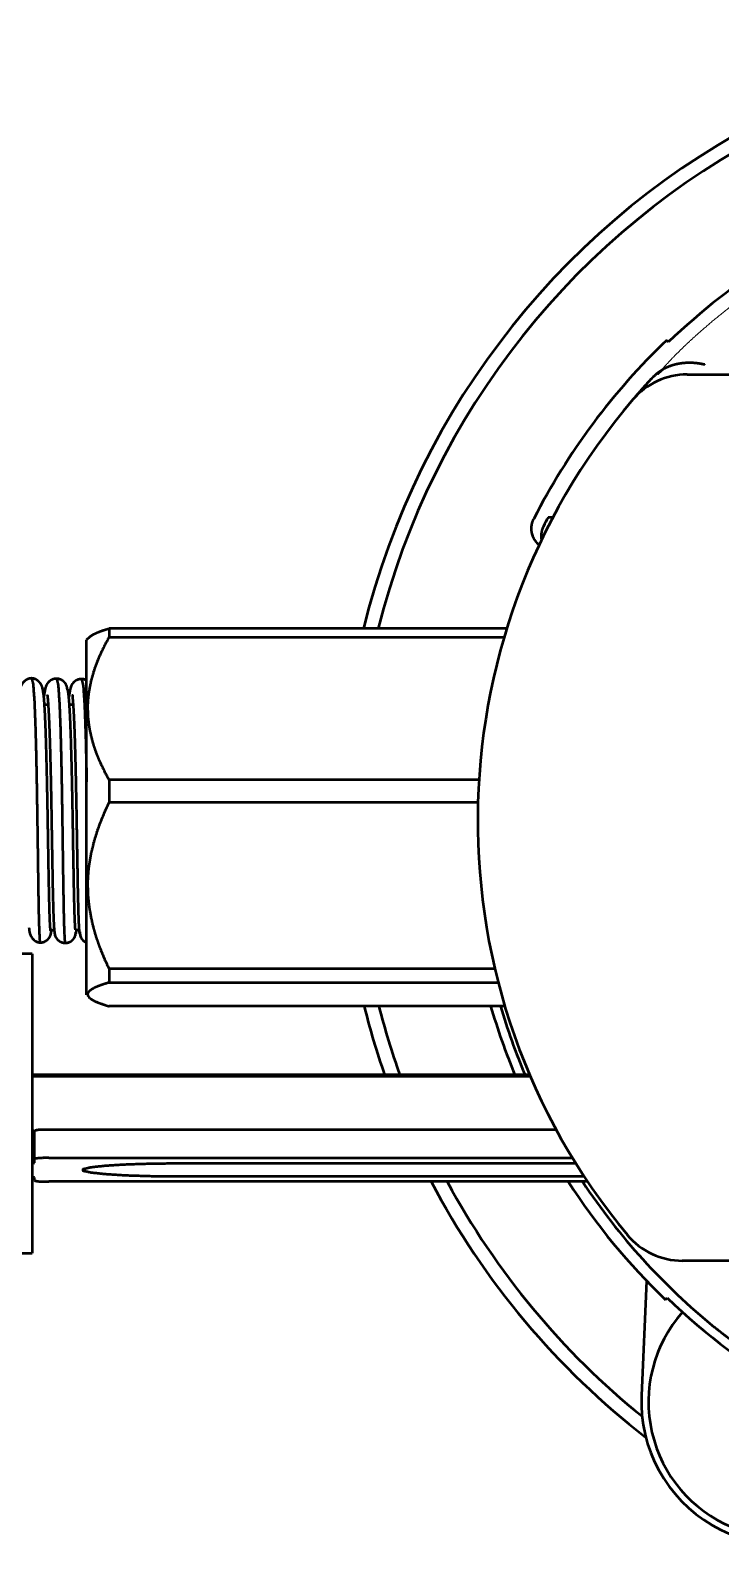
# Paper-space layout 'Layout1' of a CAD drawing. Header units: millimetres. Extents: x 69 to 348, y 30 to 269.
# Drawn here: x 201.75 to 221.08, y 226.58 to 268.98 of the extents above; entities that cross this region are included whole.
import ezdxf

# ---------------------------------------------------------------- set-up
doc = ezdxf.new("R2010")
doc.units = ezdxf.units.MM
doc.layers.add('170', color=7, linetype='Continuous', true_color=0xffffff)

psp = doc.layouts.get("Layout1")

# ---------------------------------------------------------------- linework, layer by layer
at = {"layer": '170', "color": 155, "linetype": 'Continuous', "lineweight": 50}
for p, q in [((219.566, 260.31), (219.616, 260.257)), ((203.405, 251.994), (203.329, 251.918)), ((203.405, 251.994), (203.329, 251.918)), ((215.089, 252.232), (203.956, 252.232)), ((215.089, 252.232), (203.956, 252.232)), ((203.956, 251.991), (215.017, 251.991)), ((203.956, 251.991), (215.017, 251.991)), ((202.252, 250.094), (202.15, 250.094)), ((202.252, 250.094), (202.15, 250.094)), ((202.95, 250.094), (202.848, 250.094)), ((202.95, 250.094), (202.848, 250.094)), ((214.311, 247.992), (203.956, 247.992)), ((214.311, 247.992), (203.956, 247.992)), ((203.956, 247.366), (214.283, 247.366)), ((203.956, 247.366), (214.283, 247.366)), ((202.32, 243.794), (202.421, 243.794)), ((202.32, 243.794), (202.421, 243.794)), ((203.017, 243.794), (203.117, 243.794)), ((203.017, 243.794), (203.117, 243.794)), ((201.802, 243.12), (195.802, 243.12)), ((214.757, 242.704), (203.956, 242.704)), ((214.757, 242.704), (203.956, 242.704)), ((203.956, 242.319), (214.852, 242.319)), ((203.956, 242.319), (214.852, 242.319)), ((215.036, 241.656), (203.956, 241.656)), ((215.036, 241.656), (203.956, 241.656)), ((215.73, 239.734), (201.802, 239.734)), ((215.751, 239.685), (201.802, 239.685)), ((201.87, 237.383), (201.87, 238.181)), ((202.27, 238.209), (216.465, 238.209)), ((201.802, 237.251), (201.87, 237.267)), ((201.87, 237.267), (201.87, 237.383)), ((202.27, 237.411), (216.924, 237.411)), ((205.905, 237.261), (217.017, 237.261)), ((201.87, 236.864), (201.802, 236.879)), ((201.87, 236.772), (201.87, 236.864)), ((217.35, 236.744), (202.27, 236.744)), ((217.257, 236.884), (205.905, 236.884)), ((195.802, 234.74), (201.802, 234.74)), ((219, 233.968), (218.86, 230.753)), ((219.527, 233.44), (219.578, 233.492))]:
    psp.add_line(p, q, dxfattribs=at)
at = {"layer": '170', "color": 155, "linetype": 'Continuous', "lineweight": 13}
psp.add_line((201.87, 237.384), (201.87, 238.182), dxfattribs=at)
at = {"layer": '170', "color": 155, "linetype": 'Continuous', "lineweight": 50}
for centre, radius, start, end in [((232.442, 246.983), 22, 67.1194, 166.1925), ((232.442, 246.983), 21.6, 68.3006, 165.9337), ((232.446, 246.856), 18.552, 110.602, 133.7517), ((232.446, 246.856), 18.625, 133.7517, 153.034), ((220.138, 257.344), 2, 90, 139.5637), ((232.446, 246.856), 18.17, 139.5637, 219.6869), ((232.446, 246.856), 18.29, 152.3507, 153.2354), ((232.442, 246.983), 22, 194.0081, 199.2337), ((232.442, 246.983), 21.6, 194.2725, 199.605), ((232.446, 246.856), 18.552, 196.2786, 202.5763), ((232.446, 246.856), 18.29, 196.5195, 202.9176), ((232.442, 246.983), 22, 207.7331, 232.275), ((232.442, 246.983), 21.6, 208.29, 231.0937), ((232.446, 246.856), 18.625, 212.884, 226.0839), ((232.446, 246.856), 18.29, 213.5652, 230.8417), ((220.002, 236.531), 2, 219.6869, 270), ((232.446, 246.856), 18.552, 226.0839, 253.7517), ((222.856, 230.578), 3.8, 138.5787, 247.4), ((222.856, 230.578), 4, 177.5029, 239.7), ((222.856, 230.578), 4, 239.7, 300.874)]:
    psp.add_arc(centre, radius, start, end, dxfattribs=at)
at = {"layer": '170', "color": 155, "linetype": 'Continuous', "lineweight": 13}
for centre, radius, start, end in [((232.446, 246.856), 18.17, 139.5637, 219.6869), ((222.856, 230.578), 3.8, 138.5787, 247.4)]:
    psp.add_arc(centre, radius, start, end, dxfattribs=at)
psp.add_open_spline([(221.486, 261.349), (221.374, 261.263), (221.264, 261.177), (220.842, 260.836), (220.441, 260.489), (220.251, 260.315), (220.07, 260.146), (219.901, 259.981), (219.745, 259.824), (219.492, 259.556), (219.343, 259.384), (219.319, 259.348), (219.33, 259.349), (219.376, 259.387), (219.454, 259.459), (219.483, 259.486), (219.515, 259.516)], degree=1, knots=[0, 0, 0.043647, 0.087282, 0.255817, 0.42099, 0.50105, 0.578034, 0.651676, 0.720256, 0.834881, 0.905568, 0.919109, 0.922498, 0.941005, 0.973922, 0.986456, 1, 1], dxfattribs=at)
at = {"layer": '170', "color": 155, "linetype": 'Continuous', "lineweight": 50}
for points, knots in [([(220.63, 259.62), (220.604, 259.626), (220.578, 259.631), (220.552, 259.636), (220.525, 259.641), (220.473, 259.65), (220.42, 259.657), (220.316, 259.667), (220.213, 259.67), (220.161, 259.67), (220.11, 259.668), (220.06, 259.665), (220.011, 259.66), (219.913, 259.646), (219.819, 259.627), (219.726, 259.601), (219.636, 259.57), (219.593, 259.552), (219.55, 259.533), (219.508, 259.512), (219.467, 259.491), (219.314, 259.391), (219.178, 259.27)], [0, 0, 0.017141, 0.034246, 0.051403, 0.068622, 0.102819, 0.136732, 0.20381, 0.270086, 0.302964, 0.335531, 0.367736, 0.399622, 0.462552, 0.524579, 0.585947, 0.646913, 0.677245, 0.70733, 0.737146, 0.766746, 0.883612, 1, 1]), ([(218.689, 258.726), (218.758, 258.806), (218.836, 258.894), (218.928, 258.998), (219.034, 259.114), (219.153, 259.243)], [0, 0, 0.151627, 0.321119, 0.520261, 0.746981, 1, 1]), ([(219.153, 259.243), (219.16, 259.251), (219.166, 259.258), (219.173, 259.264), (219.178, 259.27)], [0, 0, 0.264972, 0.525178, 0.774663, 1, 1]), ([(220.138, 259.344), (221.561, 259.344), (223.002, 259.344), (224.467, 259.344), (225.21, 259.344), (226.725, 259.344), (228.287, 259.344), (229.294, 259.344), (229.498, 259.344), (229.704, 259.344), (229.91, 259.344), (230.735, 259.344), (232.391, 259.344), (234.054, 259.344), (234.471, 259.344), (234.884, 259.344), (235.7, 259.344), (237.294, 259.344), (238.847, 259.344), (239.612, 259.344), (240.369, 259.344), (241.117, 259.344), (242.59, 259.344), (244.037, 259.344), (244.753, 259.344)], [0, 0, 0.057785, 0.116328, 0.175845, 0.206055, 0.26761, 0.331068, 0.371954, 0.380263, 0.388618, 0.396987, 0.430507, 0.497772, 0.565347, 0.582268, 0.599059, 0.632206, 0.696978, 0.760085, 0.791133, 0.821889, 0.852289, 0.91212, 0.970916, 1, 1]), ([(216.015, 254.554), (215.975, 254.587), (215.938, 254.624), (215.905, 254.664), (215.875, 254.706), (215.849, 254.752), (215.827, 254.799), (215.817, 254.823), (215.809, 254.847), (215.801, 254.872), (215.795, 254.898), (215.786, 254.949), (215.781, 255.001), (215.78, 255.027), (215.781, 255.053), (215.782, 255.079), (215.785, 255.105), (215.793, 255.156), (215.806, 255.206), (215.824, 255.255), (215.845, 255.302)], [0, 0, 0.062733, 0.125031, 0.187415, 0.250203, 0.312871, 0.375155, 0.406295, 0.437526, 0.468914, 0.500418, 0.563031, 0.625301, 0.656452, 0.687694, 0.719136, 0.750615, 0.813075, 0.87514, 0.937303, 1, 1]), ([(216.115, 255.093), (216.094, 255.045), (216.076, 254.997), (216.064, 254.946), (216.055, 254.895), (216.051, 254.843), (216.052, 254.791), (216.053, 254.766), (216.057, 254.74), (216.061, 254.714), (216.066, 254.689), (216.067, 254.686)], [0, 0, 0.124527, 0.248173, 0.371944, 0.496479, 0.620849, 0.744455, 0.806275, 0.868201, 0.930501, 0.993002, 1, 1]), ([(203.956, 251.991), (203.827, 251.752), (203.71, 251.511), (203.608, 251.266), (203.521, 251.019), (203.451, 250.767), (203.399, 250.513), (203.38, 250.384), (203.367, 250.254), (203.362, 250.188), (203.358, 250.123), (203.356, 250.057), (203.356, 249.992), (203.366, 249.734), (203.398, 249.478), (203.449, 249.224), (203.518, 248.972), (203.56, 248.848), (203.605, 248.723), (203.655, 248.599), (203.709, 248.476), (203.826, 248.232), (203.956, 247.992)], [0, 0, 0.064297, 0.127781, 0.190537, 0.252692, 0.314443, 0.376051, 0.406915, 0.437883, 0.453413, 0.468928, 0.484385, 0.499797, 0.561105, 0.622215, 0.683501, 0.745294, 0.77646, 0.807838, 0.839464, 0.871312, 0.935407, 1, 1]), ([(203.956, 251.991), (203.827, 251.752), (203.71, 251.511), (203.608, 251.266), (203.521, 251.019), (203.451, 250.767), (203.399, 250.513), (203.38, 250.384), (203.367, 250.254), (203.362, 250.188), (203.358, 250.123), (203.356, 250.057), (203.356, 249.992), (203.366, 249.734), (203.398, 249.478), (203.449, 249.224), (203.518, 248.972), (203.56, 248.848), (203.605, 248.723), (203.655, 248.599), (203.709, 248.476), (203.826, 248.232), (203.956, 247.992)], [0, 0, 0.064297, 0.127781, 0.190537, 0.252692, 0.314443, 0.376051, 0.406915, 0.437883, 0.453413, 0.468928, 0.484385, 0.499797, 0.561105, 0.622215, 0.683501, 0.745294, 0.77646, 0.807838, 0.839464, 0.871312, 0.935407, 1, 1]), ([(203.4, 251.988), (203.518, 252.07), (203.56, 252.09), (203.605, 252.111), (203.655, 252.132), (203.709, 252.152), (203.826, 252.192), (203.956, 252.232)], [0, 0, 0.235445, 0.311259, 0.393232, 0.481223, 0.575054, 0.778164, 1, 1]), ([(203.4, 251.988), (203.518, 252.07), (203.56, 252.09), (203.605, 252.111), (203.655, 252.132), (203.709, 252.152), (203.826, 252.192), (203.956, 252.232)], [0, 0, 0.235445, 0.311259, 0.393232, 0.481223, 0.575054, 0.778164, 1, 1]), ([(203.329, 241.971), (203.329, 242.409), (203.329, 243.647), (203.329, 245.466), (203.329, 247.546), (203.329, 249.52), (203.329, 251.04), (203.329, 251.541)], [0, 0, 0.045801, 0.175157, 0.365265, 0.582601, 0.788846, 0.947629, 1, 1]), ([(203.329, 241.971), (203.329, 242.409), (203.329, 243.647), (203.329, 245.466), (203.329, 247.546), (203.329, 249.52), (203.329, 251.04), (203.329, 251.541)], [0, 0, 0.045801, 0.175157, 0.365265, 0.582601, 0.788846, 0.947629, 1, 1]), ([(201.795, 250.838), (201.731, 250.832), (201.67, 250.812), (201.613, 250.779), (201.561, 250.732), (201.518, 250.675), (201.485, 250.609), (201.463, 250.536), (201.452, 250.456)], [0, 0, 0.113314, 0.2259, 0.342758, 0.465837, 0.592033, 0.723466, 0.857, 1, 1]), ([(202.115, 250.443), (202.106, 250.524), (202.087, 250.597), (202.055, 250.665), (202.014, 250.724), (201.963, 250.773), (201.907, 250.808), (201.847, 250.83), (201.783, 250.838)], [0, 0, 0.142834, 0.276374, 0.40795, 0.534329, 0.657552, 0.774489, 0.886911, 1, 1]), ([(201.789, 250.838), (201.829, 250.684), (201.864, 250.23), (201.89, 249.593), (201.913, 248.787), (201.931, 247.871), (201.947, 246.904), (201.972, 245.079), (201.984, 244.353), (201.998, 243.815), (202.014, 243.504), (202.028, 243.439)], [0, 0, 0.021574, 0.08291, 0.169023, 0.27777, 0.40144, 0.532072, 0.778331, 0.876327, 0.948921, 0.990974, 1, 1]), ([(202.495, 250.828), (202.441, 250.824), (202.39, 250.813), (202.35, 250.796), (202.312, 250.774), (202.264, 250.733), (202.229, 250.692), (202.214, 250.669), (202.204, 250.651), (202.196, 250.631), (202.189, 250.613), (202.172, 250.557), (202.158, 250.492), (202.132, 250.324)], [0, 0, 0.077835, 0.15245, 0.215679, 0.278465, 0.370098, 0.447474, 0.48658, 0.516517, 0.547127, 0.574825, 0.659454, 0.755206, 1, 1]), ([(202.791, 250.518), (202.785, 250.58), (202.768, 250.637), (202.74, 250.69), (202.701, 250.737), (202.654, 250.776), (202.601, 250.804), (202.544, 250.822), (202.483, 250.828)], [0, 0, 0.127928, 0.250947, 0.375174, 0.500272, 0.626501, 0.751147, 0.873817, 1, 1]), ([(202.489, 250.828), (202.531, 250.654), (202.567, 250.154), (202.593, 249.494), (202.615, 248.671), (202.633, 247.746), (202.648, 246.776), (202.673, 244.972), (202.686, 244.267), (202.7, 243.755), (202.716, 243.473), (202.728, 243.428)], [0, 0, 0.024174, 0.091855, 0.181028, 0.292029, 0.416979, 0.547795, 0.791273, 0.886459, 0.95555, 0.993663, 1, 1]), ([(203.194, 250.818), (203.14, 250.814), (203.088, 250.802), (203.047, 250.785), (203.009, 250.762), (202.96, 250.719), (202.925, 250.677), (202.91, 250.653), (202.901, 250.633), (202.892, 250.611), (202.885, 250.591), (202.873, 250.549), (202.862, 250.502), (202.849, 250.431), (202.837, 250.351), (202.832, 250.314)], [0, 0, 0.079117, 0.154987, 0.219371, 0.283379, 0.376906, 0.456412, 0.497113, 0.528507, 0.562893, 0.593746, 0.656368, 0.725684, 0.82945, 0.946504, 1, 1]), ([(203.331, 250.779), (203.292, 250.797), (203.24, 250.812), (203.183, 250.818)], [0, 0, 0.280307, 0.63202, 1, 1]), ([(203.188, 250.818), (203.233, 250.627), (203.271, 250.074), (203.303, 249.127), (203.329, 247.938)], [0, 0, 0.068013, 0.259845, 0.588138, 1, 1]), ([(202.329, 243.764), (202.324, 243.773), (202.319, 243.798), (202.314, 243.837), (202.31, 243.89), (202.303, 244.022), (202.296, 244.196), (202.29, 244.378), (202.285, 244.586), (202.28, 244.779), (202.276, 244.989), (202.269, 245.356), (202.264, 245.653), (202.26, 245.868), (202.256, 246.139), (202.253, 246.329), (202.245, 246.768), (202.236, 247.32), (202.23, 247.622), (202.223, 247.971), (202.215, 248.312), (202.206, 248.688), (202.196, 249.043), (202.19, 249.227), (202.184, 249.402), (202.177, 249.577), (202.17, 249.741), (202.162, 249.9), (202.154, 250.043), (202.145, 250.177), (202.136, 250.292), (202.125, 250.393), (202.115, 250.472), (202.103, 250.533), (202.091, 250.57)], [0, 0, 0.001499, 0.005281, 0.011016, 0.018852, 0.038198, 0.063788, 0.090402, 0.121005, 0.149352, 0.180139, 0.23396, 0.277523, 0.309097, 0.3489, 0.376749, 0.441255, 0.522272, 0.566536, 0.617817, 0.667789, 0.723061, 0.775117, 0.802141, 0.827875, 0.853604, 0.877628, 0.900963, 0.922053, 0.941704, 0.958645, 0.97352, 0.98531, 0.994337, 1, 1]), ([(202.228, 250.379), (202.227, 250.372), (202.229, 250.356), (202.232, 250.334), (202.236, 250.295), (202.241, 250.247), (202.247, 250.175), (202.253, 250.089), (202.26, 249.971), (202.268, 249.836), (202.276, 249.659), (202.284, 249.462), (202.292, 249.241), (202.3, 249.004), (202.306, 248.776), (202.312, 248.537), (202.318, 248.314), (202.323, 248.084), (202.327, 247.876), (202.332, 247.665), (202.339, 247.29), (202.344, 246.993), (202.353, 246.431), (202.363, 245.826), (202.369, 245.497), (202.376, 245.129), (202.379, 244.938), (202.383, 244.758), (202.388, 244.573), (202.392, 244.402), (202.397, 244.249), (202.402, 244.111), (202.408, 243.976), (202.415, 243.861), (202.421, 243.785), (202.428, 243.721), (202.434, 243.682), (202.442, 243.646), (202.447, 243.63), (202.454, 243.611), (202.457, 243.605), (202.461, 243.597), (202.466, 243.587), (202.473, 243.575), (202.485, 243.556), (202.5, 243.537), (202.523, 243.513), (202.549, 243.491), (202.586, 243.467), (202.627, 243.448), (202.678, 243.433), (202.733, 243.428)], [0, 0, 0.00103, 0.003225, 0.006441, 0.011892, 0.018714, 0.028851, 0.040864, 0.057424, 0.076412, 0.101269, 0.128899, 0.159909, 0.193198, 0.225278, 0.25882, 0.290106, 0.322279, 0.351484, 0.381147, 0.433804, 0.475445, 0.554266, 0.63909, 0.685223, 0.736945, 0.763737, 0.789009, 0.814965, 0.83886, 0.860355, 0.879719, 0.898675, 0.914918, 0.925559, 0.934618, 0.940109, 0.945278, 0.947743, 0.950443, 0.951394, 0.952644, 0.954254, 0.95622, 0.959351, 0.96274, 0.96742, 0.972231, 0.978441, 0.984694, 0.992218, 1, 1]), ([(203.017, 243.794), (203.012, 243.845), (203.008, 243.91), (203.003, 243.996), (202.999, 244.097), (202.994, 244.22), (202.99, 244.358), (202.986, 244.52), (202.982, 244.697), (202.977, 244.899), (202.973, 245.117), (202.969, 245.359), (202.959, 245.895), (202.95, 246.495), (202.939, 247.141), (202.933, 247.472), (202.926, 247.813), (202.919, 248.146), (202.911, 248.481), (202.902, 248.802), (202.893, 249.116), (202.883, 249.407), (202.872, 249.681), (202.86, 249.922), (202.847, 250.133), (202.833, 250.303), (202.818, 250.435), (202.802, 250.52), (202.78, 250.56)], [0, 0, 0.007543, 0.017236, 0.029849, 0.044778, 0.062887, 0.083329, 0.107189, 0.133402, 0.163204, 0.195295, 0.231104, 0.310187, 0.398656, 0.494042, 0.542884, 0.593088, 0.642256, 0.691747, 0.739082, 0.785417, 0.828424, 0.8688, 0.904402, 0.93558, 0.96077, 0.980389, 0.993236, 1, 1]), ([(202.928, 250.366), (202.929, 250.365), (202.93, 250.351), (202.932, 250.325), (202.937, 250.265), (202.945, 250.181), (202.955, 250.038), (202.965, 249.862), (202.971, 249.743), (202.977, 249.613), (202.983, 249.472), (202.989, 249.321), (202.998, 249.033), (203.007, 248.723), (203.014, 248.451), (203.021, 248.167), (203.026, 247.936), (203.034, 247.524), (203.04, 247.205), (203.046, 246.872), (203.049, 246.679), (203.057, 246.192), (203.064, 245.772), (203.072, 245.321), (203.076, 245.085), (203.08, 244.864), (203.085, 244.637), (203.091, 244.431), (203.096, 244.23), (203.102, 244.057), (203.109, 243.904), (203.117, 243.789), (203.126, 243.712), (203.135, 243.684), (203.136, 243.683)], [0, 0, 0.000116, 0.002207, 0.006048, 0.015077, 0.027771, 0.049099, 0.07547, 0.093315, 0.112727, 0.133914, 0.156459, 0.199527, 0.245955, 0.28667, 0.329015, 0.363556, 0.425301, 0.472856, 0.522688, 0.551554, 0.624419, 0.687244, 0.75462, 0.789879, 0.822997, 0.856969, 0.887787, 0.917846, 0.943636, 0.966582, 0.983746, 0.995384, 0.999874, 1, 1]), ([(203.956, 247.366), (203.827, 247.087), (203.71, 246.806), (203.608, 246.521), (203.521, 246.232), (203.451, 245.939), (203.399, 245.642), (203.38, 245.492), (203.367, 245.34), (203.362, 245.264), (203.358, 245.188), (203.356, 245.112), (203.356, 245.036), (203.366, 244.734), (203.398, 244.436), (203.449, 244.14), (203.518, 243.847), (203.56, 243.701), (203.605, 243.556), (203.655, 243.412), (203.709, 243.268), (203.826, 242.984), (203.956, 242.704)], [0, 0, 0.063203, 0.125938, 0.188289, 0.250376, 0.31237, 0.374495, 0.405701, 0.437045, 0.45278, 0.468504, 0.484171, 0.499795, 0.56193, 0.623758, 0.685569, 0.747611, 0.77879, 0.810098, 0.841563, 0.873168, 0.936505, 1, 1]), ([(203.956, 247.366), (203.827, 247.087), (203.71, 246.806), (203.608, 246.521), (203.521, 246.232), (203.451, 245.939), (203.399, 245.642), (203.38, 245.492), (203.367, 245.34), (203.362, 245.264), (203.358, 245.188), (203.356, 245.112), (203.356, 245.036), (203.366, 244.734), (203.398, 244.436), (203.449, 244.14), (203.518, 243.847), (203.56, 243.701), (203.605, 243.556), (203.655, 243.412), (203.709, 243.268), (203.826, 242.984), (203.956, 242.704)], [0, 0, 0.063203, 0.125938, 0.188289, 0.250376, 0.31237, 0.374495, 0.405701, 0.437045, 0.45278, 0.468504, 0.484171, 0.499795, 0.56193, 0.623758, 0.685569, 0.747611, 0.77879, 0.810098, 0.841563, 0.873168, 0.936505, 1, 1]), ([(201.715, 243.853), (201.722, 243.767), (201.74, 243.689), (201.77, 243.618), (201.81, 243.556), (201.859, 243.506), (201.913, 243.469), (201.972, 243.447), (202.034, 243.439)], [0, 0, 0.148937, 0.286885, 0.42101, 0.547875, 0.669645, 0.783471, 0.891754, 1, 1]), ([(202.022, 243.439), (202.083, 243.444), (202.14, 243.46), (202.194, 243.488), (202.243, 243.526), (202.283, 243.573), (202.313, 243.627), (202.331, 243.685), (202.339, 243.749)], [0, 0, 0.123982, 0.244985, 0.368276, 0.494011, 0.61917, 0.744718, 0.869388, 1, 1]), ([(202.328, 243.7), (202.334, 243.708), (202.34, 243.731), (202.348, 243.789)], [0, 0, 0.105243, 0.370092, 1, 1]), ([(202.722, 243.428), (202.746, 243.428), (202.769, 243.43), (202.793, 243.434), (202.818, 243.441), (202.843, 243.45), (202.867, 243.461), (202.893, 243.475), (202.916, 243.492), (202.939, 243.512), (202.96, 243.534), (202.979, 243.56), (202.995, 243.588), (203.02, 243.656), (203.027, 243.728)], [0, 0, 0.04844, 0.096985, 0.149328, 0.20169, 0.258436, 0.314177, 0.374933, 0.434312, 0.498864, 0.561901, 0.630417, 0.697445, 0.847859, 1, 1]), ([(203.029, 243.696), (203.032, 243.699), (203.05, 243.794)], [0, 0, 0.047377, 1, 1]), ([(203.143, 243.743), (203.141, 243.689), (203.151, 243.63), (203.159, 243.604), (203.17, 243.578), (203.183, 243.553), (203.2, 243.529), (203.22, 243.507), (203.243, 243.485), (203.269, 243.466), (203.297, 243.45), (203.329, 243.436)], [0, 0, 0.137445, 0.292428, 0.362213, 0.437266, 0.50862, 0.586618, 0.662499, 0.744359, 0.826489, 0.912302, 1, 1]), ([(201.802, 243.12), (201.802, 242.705), (201.802, 242.206), (201.802, 240.748), (201.802, 238.93), (201.802, 237.997), (201.802, 236.317), (201.802, 235.654), (201.802, 234.845), (201.802, 234.74)], [0, 0, 0.049515, 0.109085, 0.28306, 0.500001, 0.611262, 0.811746, 0.890918, 0.987465, 1, 1]), ([(203.956, 242.319), (203.827, 242.279), (203.71, 242.239), (203.608, 242.199), (203.521, 242.158), (203.451, 242.116), (203.399, 242.074), (203.38, 242.052), (203.367, 242.031), (203.362, 242.02), (203.358, 242.009), (203.356, 241.998), (203.356, 241.988), (203.366, 241.945), (203.398, 241.902), (203.449, 241.86), (203.518, 241.819), (203.56, 241.798), (203.605, 241.777), (203.655, 241.757), (203.709, 241.736), (203.826, 241.696), (203.956, 241.656)], [0, 0, 0.094849, 0.181316, 0.258701, 0.326297, 0.383649, 0.430659, 0.450578, 0.468449, 0.47676, 0.484752, 0.492482, 0.500079, 0.531104, 0.568144, 0.614621, 0.671664, 0.704229, 0.739426, 0.777219, 0.817509, 0.904738, 1, 1]), ([(203.956, 242.319), (203.827, 242.279), (203.71, 242.239), (203.608, 242.199), (203.521, 242.158), (203.451, 242.116), (203.399, 242.074), (203.38, 242.052), (203.367, 242.031), (203.362, 242.02), (203.358, 242.009), (203.356, 241.998), (203.356, 241.988), (203.366, 241.945), (203.398, 241.902), (203.449, 241.86), (203.518, 241.819), (203.56, 241.798), (203.605, 241.777), (203.655, 241.757), (203.709, 241.736), (203.826, 241.696), (203.956, 241.656)], [0, 0, 0.094849, 0.181316, 0.258701, 0.326297, 0.383649, 0.430659, 0.450578, 0.468449, 0.47676, 0.484752, 0.492482, 0.500079, 0.531104, 0.568144, 0.614621, 0.671664, 0.704229, 0.739426, 0.777219, 0.817509, 0.904738, 1, 1]), ([(201.87, 238.181), (201.988, 238.201), (202.27, 238.209)], [0, 0, 0.295719, 1, 1]), ([(202.27, 237.411), (201.988, 237.403), (201.87, 237.383)], [0, 0, 0.704275, 1, 1]), ([(205.905, 236.884), (205.144, 236.892), (204.445, 236.914), (203.864, 236.949), (203.449, 236.994), (203.232, 237.045), (203.232, 237.099), (203.449, 237.15), (203.864, 237.196), (204.445, 237.231), (205.144, 237.253), (205.905, 237.261)], [0, 0, 0.140392, 0.269471, 0.376856, 0.453984, 0.495052, 0.504948, 0.546016, 0.623144, 0.730529, 0.859608, 1, 1]), ([(201.87, 236.772), (201.988, 236.752), (202.27, 236.744)], [0, 0, 0.295725, 1, 1]), ([(244.889, 234.531), (244.172, 234.531), (243.45, 234.531), (241.992, 234.531), (240.51, 234.531), (238.997, 234.531), (237.441, 234.531), (235.83, 234.531), (235.417, 234.531), (235.001, 234.531), (234.168, 234.531), (232.492, 234.531), (231.65, 234.531), (231.228, 234.531), (230.806, 234.531), (229.144, 234.531), (227.533, 234.531), (225.963, 234.531), (225.19, 234.531), (224.426, 234.531), (223.671, 234.531), (222.185, 234.531), (220.725, 234.531), (220.002, 234.531)], [0, 0, 0.028823, 0.057818, 0.116394, 0.175942, 0.236762, 0.299261, 0.363992, 0.380604, 0.397313, 0.430809, 0.498128, 0.531957, 0.548914, 0.5659, 0.632675, 0.697388, 0.760484, 0.791544, 0.822251, 0.852578, 0.912277, 0.970963, 1, 1]), ([(221.896, 231.947), (221.89, 231.948), (221.872, 231.958), (221.858, 231.965), (221.842, 231.975), (221.823, 231.987), (221.802, 232.001), (221.778, 232.016), (221.752, 232.034), (221.738, 232.043), (221.724, 232.053), (221.709, 232.063), (221.694, 232.073), (221.662, 232.095), (221.629, 232.118), (221.595, 232.142), (221.558, 232.168), (221.483, 232.222), (221.404, 232.279), (221.364, 232.309), (221.323, 232.34), (221.281, 232.372), (221.239, 232.404), (221.154, 232.469), (221.069, 232.536), (220.982, 232.604), (220.896, 232.674)], [0, 0, 0.004981, 0.021433, 0.034034, 0.049455, 0.06744, 0.087912, 0.110763, 0.135975, 0.149442, 0.163419, 0.177845, 0.192684, 0.223674, 0.256292, 0.290535, 0.326297, 0.401238, 0.479976, 0.520693, 0.56229, 0.604545, 0.647205, 0.733562, 0.821275, 0.910296, 1, 1])]:
    psp.add_open_spline(points, degree=1, knots=knots, dxfattribs=at)
for points in [[(216.38, 255.344), (216.244, 255.344)], [(203.329, 251.541), (203.329, 251.918)], [(203.329, 251.541), (203.329, 251.918)], [(203.956, 252.232), (203.956, 251.991)], [(203.956, 252.232), (203.956, 251.991)], [(203.956, 247.992), (203.956, 247.366)], [(203.956, 247.992), (203.956, 247.366)], [(203.956, 242.704), (203.956, 242.319)], [(203.956, 242.704), (203.956, 242.319)]]:
    psp.add_open_spline(points, degree=1, dxfattribs=at)

doc.saveas('drawing.dxf')
